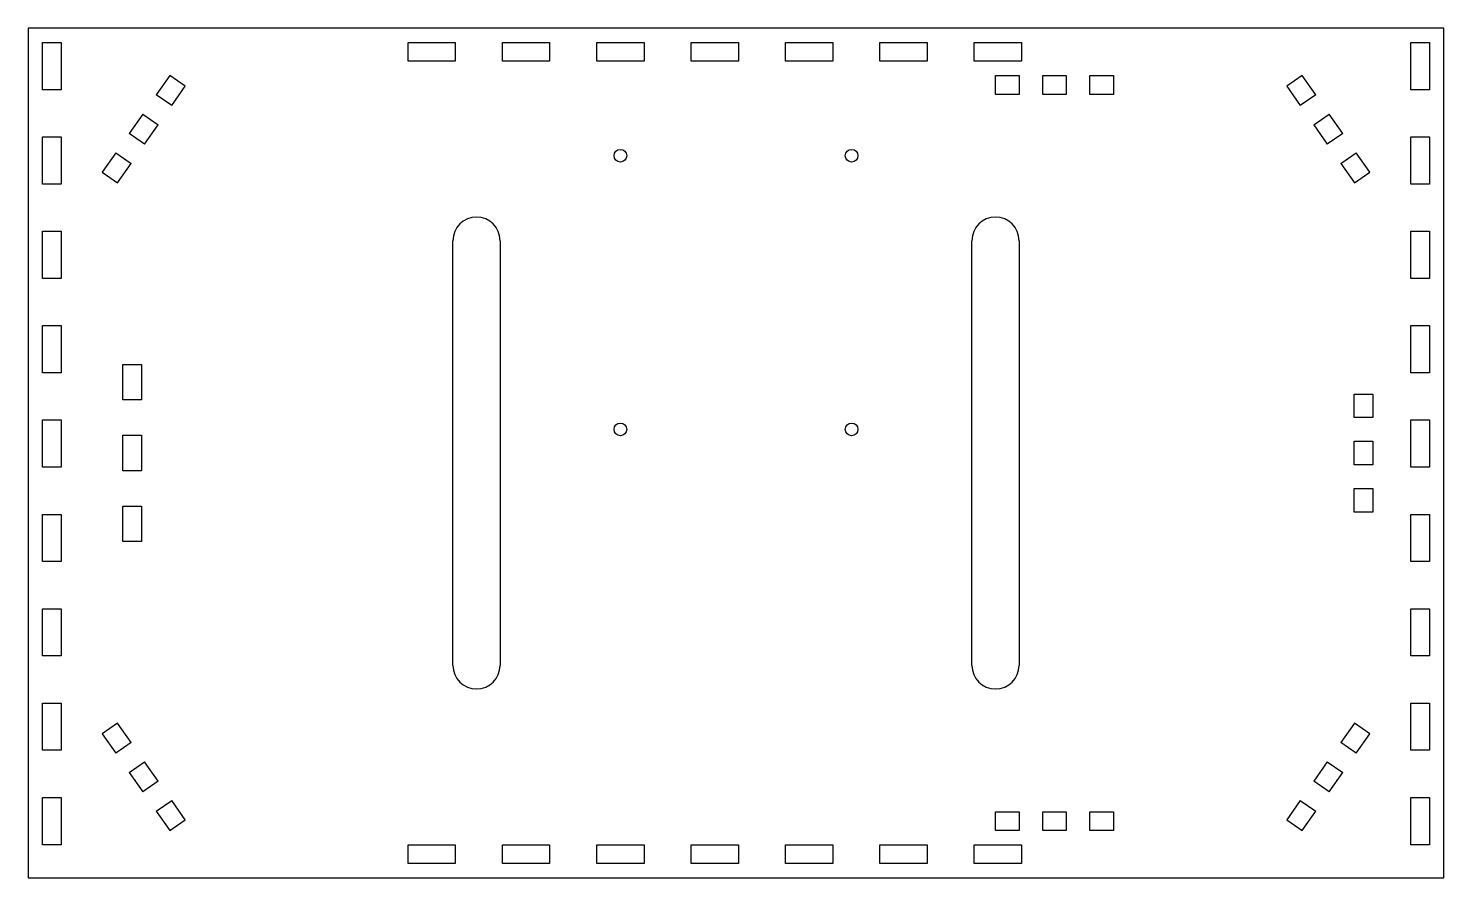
# Model space of a CAD drawing. Header units: millimetres. Extents: x 118 to 418, y 161 to 341.
import ezdxf

# ---------------------------------------------------------------- set-up
doc = ezdxf.new("R2010")
doc.units = ezdxf.units.MM
doc.layers.add('Default', color=7, linetype='Continuous')
doc.layers.add('EBENE_2', color=7, linetype='Continuous')

# ---------------------------------------------------------------- blocks, each defined once
blk = doc.blocks.new('SE')
at = {"layer": 'EBENE_2', "color": 7, "linetype": 'Continuous'}
for p, q in [((418.45, 341.09), (118.45, 341.09)), ((118.45, 341.09), (118.45, 161.09)), ((418.45, 161.09), (418.45, 341.09)), ((121.45, 328.09), (121.45, 338.09)), ((121.45, 338.09), (125.44, 338.09)), ((125.44, 338.09), (125.44, 328.09)), ((198.95, 334.1), (198.95, 338.09)), ((198.95, 338.09), (208.95, 338.09)), ((208.95, 338.09), (208.95, 334.1)), ((218.95, 334.1), (218.95, 338.09)), ((218.95, 338.09), (228.95, 338.09)), ((228.95, 338.09), (228.95, 334.1)), ((238.95, 334.1), (238.95, 338.09)), ((238.95, 338.09), (248.95, 338.09)), ((248.95, 338.09), (248.95, 334.1)), ((258.95, 334.1), (258.95, 338.09)), ((258.95, 338.09), (268.95, 338.09)), ((268.95, 338.09), (268.95, 334.1)), ((278.95, 334.1), (278.95, 338.09)), ((278.95, 338.09), (288.95, 338.09)), ((288.95, 338.09), (288.95, 334.1)), ((298.95, 334.1), (298.95, 338.09)), ((298.95, 338.09), (308.95, 338.09)), ((308.95, 338.09), (308.95, 334.1)), ((318.95, 334.1), (318.95, 338.09)), ((318.95, 338.09), (328.95, 338.09)), ((328.95, 338.09), (328.95, 334.1)), ((411.46, 338.09), (415.45, 338.09)), ((411.46, 328.09), (411.46, 338.09)), ((415.45, 338.09), (415.45, 328.09)), ((208.95, 334.1), (198.95, 334.1)), ((228.95, 334.1), (218.95, 334.1)), ((248.95, 334.1), (238.95, 334.1)), ((268.95, 334.1), (258.95, 334.1)), ((288.95, 334.1), (278.95, 334.1)), ((308.95, 334.1), (298.95, 334.1)), ((328.95, 334.1), (318.95, 334.1)), ((148.45, 331.09), (145.58, 327)), ((151.72, 328.8), (148.45, 331.09)), ((323.45, 327.1), (323.45, 331.09)), ((323.45, 331.09), (328.45, 331.09)), ((328.45, 331.09), (328.45, 327.1)), ((333.45, 327.1), (333.45, 331.09)), ((333.45, 331.09), (338.45, 331.09)), ((338.45, 331.09), (338.45, 327.1)), ((343.45, 327.1), (343.45, 331.09)), ((343.45, 331.09), (348.45, 331.09)), ((348.45, 331.09), (348.45, 327.1)), ((388.45, 331.09), (385.18, 328.8)), ((391.32, 327), (388.45, 331.09)), ((125.44, 328.09), (121.45, 328.09)), ((148.85, 324.71), (151.72, 328.8)), ((328.45, 327.1), (323.45, 327.1)), ((338.45, 327.1), (333.45, 327.1)), ((348.45, 327.1), (343.45, 327.1)), ((385.18, 328.8), (388.05, 324.71)), ((415.45, 328.09), (411.46, 328.09)), ((148.85, 324.71), (145.58, 327)), ((391.32, 327), (388.05, 324.71)), ((142.71, 322.9), (139.85, 318.81)), ((142.71, 322.9), (145.98, 320.61)), ((390.92, 320.61), (394.18, 322.9)), ((397.05, 318.81), (394.18, 322.9)), ((121.45, 308.09), (121.45, 318.09)), ((121.45, 318.09), (125.44, 318.09)), ((125.44, 318.09), (125.44, 308.09)), ((143.11, 316.52), (139.85, 318.81)), ((143.11, 316.52), (145.98, 320.61)), ((390.92, 320.61), (393.78, 316.52)), ((397.05, 318.81), (393.78, 316.52)), ((411.46, 318.09), (415.45, 318.09)), ((411.46, 308.09), (411.46, 318.09)), ((415.45, 318.09), (415.45, 308.09)), ((136.98, 314.71), (134.11, 310.61)), ((136.98, 314.71), (140.25, 312.42)), ((137.38, 308.33), (140.25, 312.42)), ((396.65, 312.42), (399.92, 314.71)), ((396.65, 312.42), (399.52, 308.33)), ((402.79, 310.61), (399.92, 314.71)), ((134.11, 310.61), (137.38, 308.33)), ((399.52, 308.33), (402.79, 310.61)), ((125.44, 308.09), (121.45, 308.09)), ((415.45, 308.09), (411.46, 308.09)), ((121.45, 288.09), (121.45, 298.09)), ((121.45, 298.09), (125.44, 298.09)), ((125.44, 298.09), (125.44, 288.09)), ((411.46, 298.09), (415.45, 298.09)), ((411.46, 288.09), (411.46, 298.09)), ((415.45, 298.09), (415.45, 288.09)), ((208.45, 206.09), (208.45, 296.09)), ((218.45, 296.09), (218.45, 206.09)), ((318.45, 206.09), (318.45, 296.09)), ((328.45, 296.09), (328.45, 206.09)), ((125.44, 288.09), (121.45, 288.09)), ((415.45, 288.09), (411.46, 288.09)), ((121.45, 268.09), (121.45, 278.09)), ((121.45, 278.09), (125.44, 278.09)), ((125.44, 278.09), (125.44, 268.09)), ((411.46, 278.09), (415.45, 278.09)), ((411.46, 268.09), (411.46, 278.09)), ((415.45, 278.09), (415.45, 268.09)), ((125.44, 268.09), (121.45, 268.09)), ((138.45, 262.34), (138.45, 269.84)), ((138.45, 269.84), (142.44, 269.84)), ((142.44, 269.84), (142.44, 262.34)), ((415.45, 268.09), (411.46, 268.09)), ((142.44, 262.34), (138.45, 262.34)), ((399.46, 258.59), (399.46, 263.59)), ((399.46, 263.59), (403.45, 263.59)), ((403.45, 263.59), (403.45, 258.59)), ((121.45, 248.09), (121.45, 258.09)), ((121.45, 258.09), (125.44, 258.09)), ((125.44, 258.09), (125.44, 248.09)), ((403.45, 258.59), (399.46, 258.59)), ((411.46, 258.09), (415.45, 258.09)), ((411.46, 248.09), (411.46, 258.09)), ((415.45, 258.09), (415.45, 248.09)), ((138.45, 247.34), (138.45, 254.84)), ((138.45, 254.84), (142.44, 254.84)), ((142.44, 254.84), (142.44, 247.34)), ((399.46, 248.59), (399.46, 253.59)), ((399.46, 253.59), (403.45, 253.59)), ((403.45, 253.59), (403.45, 248.59)), ((125.44, 248.09), (121.45, 248.09)), ((142.44, 247.34), (138.45, 247.34)), ((403.45, 248.59), (399.46, 248.59)), ((415.45, 248.09), (411.46, 248.09)), ((399.46, 238.59), (399.46, 243.59)), ((399.46, 243.59), (403.45, 243.59)), ((403.45, 243.59), (403.45, 238.59)), ((121.45, 228.09), (121.45, 238.09)), ((121.45, 238.09), (125.44, 238.09)), ((125.44, 238.09), (125.44, 228.09)), ((138.45, 232.34), (138.45, 239.84)), ((138.45, 239.84), (142.44, 239.84)), ((142.44, 239.84), (142.44, 232.34)), ((403.45, 238.59), (399.46, 238.59)), ((411.46, 238.09), (415.45, 238.09)), ((411.46, 228.09), (411.46, 238.09)), ((415.45, 238.09), (415.45, 228.09)), ((142.44, 232.34), (138.45, 232.34)), ((125.44, 228.09), (121.45, 228.09)), ((415.45, 228.09), (411.46, 228.09)), ((121.45, 208.09), (121.45, 218.09)), ((121.45, 218.09), (125.44, 218.09)), ((125.44, 218.09), (125.44, 208.09)), ((411.46, 218.09), (415.45, 218.09)), ((411.46, 208.09), (411.46, 218.09)), ((415.45, 218.09), (415.45, 208.09)), ((125.44, 208.09), (121.45, 208.09)), ((415.45, 208.09), (411.46, 208.09)), ((121.45, 188.09), (121.45, 198.09)), ((121.45, 198.09), (125.44, 198.09)), ((125.44, 198.09), (125.44, 188.09)), ((411.46, 198.09), (415.45, 198.09)), ((411.46, 188.09), (411.46, 198.09)), ((415.45, 198.09), (415.45, 188.09)), ((137.38, 193.86), (134.11, 191.57)), ((140.25, 189.77), (137.38, 193.86)), ((399.52, 193.86), (396.65, 189.77)), ((402.79, 191.57), (399.52, 193.86)), ((134.11, 191.57), (136.98, 187.48)), ((140.25, 189.77), (136.98, 187.48)), ((399.92, 187.48), (396.65, 189.77)), ((399.92, 187.48), (402.79, 191.57)), ((125.44, 188.09), (121.45, 188.09)), ((415.45, 188.09), (411.46, 188.09)), ((139.85, 183.38), (143.11, 185.67)), ((139.85, 183.38), (142.71, 179.28)), ((145.98, 181.57), (143.11, 185.67)), ((393.78, 185.67), (390.92, 181.57)), ((393.78, 185.67), (397.05, 183.38)), ((394.18, 179.28), (397.05, 183.38)), ((145.98, 181.57), (142.71, 179.28)), ((394.18, 179.28), (390.92, 181.57)), ((121.45, 168.09), (121.45, 178.09)), ((121.45, 178.09), (125.44, 178.09)), ((125.44, 178.09), (125.44, 168.09)), ((145.58, 175.19), (148.85, 177.48)), ((151.72, 173.38), (148.85, 177.48)), ((388.05, 177.48), (385.18, 173.38)), ((388.05, 177.48), (391.32, 175.19)), ((411.46, 178.09), (415.45, 178.09)), ((411.46, 168.09), (411.46, 178.09)), ((415.45, 178.09), (415.45, 168.09)), ((145.58, 175.19), (148.45, 171.09)), ((323.45, 171.09), (323.45, 175.08)), ((323.45, 175.08), (328.45, 175.08)), ((328.45, 175.08), (328.45, 171.09)), ((333.45, 171.09), (333.45, 175.08)), ((333.45, 175.08), (338.45, 175.08)), ((338.45, 175.08), (338.45, 171.09)), ((343.45, 171.09), (343.45, 175.08)), ((343.45, 175.08), (348.45, 175.08)), ((348.45, 175.08), (348.45, 171.09)), ((388.45, 171.09), (391.32, 175.19)), ((148.45, 171.09), (151.72, 173.38)), ((328.45, 171.09), (323.45, 171.09)), ((338.45, 171.09), (333.45, 171.09)), ((348.45, 171.09), (343.45, 171.09)), ((385.18, 173.38), (388.45, 171.09)), ((125.44, 168.09), (121.45, 168.09)), ((198.95, 164.09), (198.95, 168.08)), ((198.95, 168.08), (208.95, 168.08)), ((208.95, 168.08), (208.95, 164.09)), ((218.95, 164.09), (218.95, 168.08)), ((218.95, 168.08), (228.95, 168.08)), ((228.95, 168.08), (228.95, 164.09)), ((238.95, 164.09), (238.95, 168.08)), ((238.95, 168.08), (248.95, 168.08)), ((248.95, 168.08), (248.95, 164.09)), ((258.95, 164.09), (258.95, 168.08)), ((258.95, 168.08), (268.95, 168.08)), ((268.95, 168.08), (268.95, 164.09)), ((278.95, 164.09), (278.95, 168.08)), ((278.95, 168.08), (288.95, 168.08)), ((288.95, 168.08), (288.95, 164.09)), ((298.95, 164.09), (298.95, 168.08)), ((298.95, 168.08), (308.95, 168.08)), ((308.95, 168.08), (308.95, 164.09)), ((318.95, 164.09), (318.95, 168.08)), ((318.95, 168.08), (328.95, 168.08)), ((328.95, 168.08), (328.95, 164.09)), ((415.45, 168.09), (411.46, 168.09)), ((208.95, 164.09), (198.95, 164.09)), ((228.95, 164.09), (218.95, 164.09)), ((248.95, 164.09), (238.95, 164.09)), ((268.95, 164.09), (258.95, 164.09)), ((288.95, 164.09), (278.95, 164.09)), ((308.95, 164.09), (298.95, 164.09)), ((328.95, 164.09), (318.95, 164.09)), ((118.45, 161.09), (418.45, 161.09))]:
    blk.add_line(p, q, dxfattribs=at)
for centre in [(243.95, 314.09), (292.95, 314.09), (243.95, 256.09), (292.95, 256.09)]:
    blk.add_circle(centre, 1.35, dxfattribs=at)
for centre, start, end in [((213.45, 296.09), 0, 180), ((323.45, 296.09), 0, 180), ((213.45, 206.09), 180, 0), ((323.45, 206.09), 180, 0)]:
    blk.add_arc(centre, 5, start, end, dxfattribs=at)

msp = doc.modelspace()

# ---------------------------------------------------------------- block references
at = {"layer": 'Default'}
msp.add_blockref('SE', (0, 0), dxfattribs=at)

doc.saveas('drawing.dxf')
